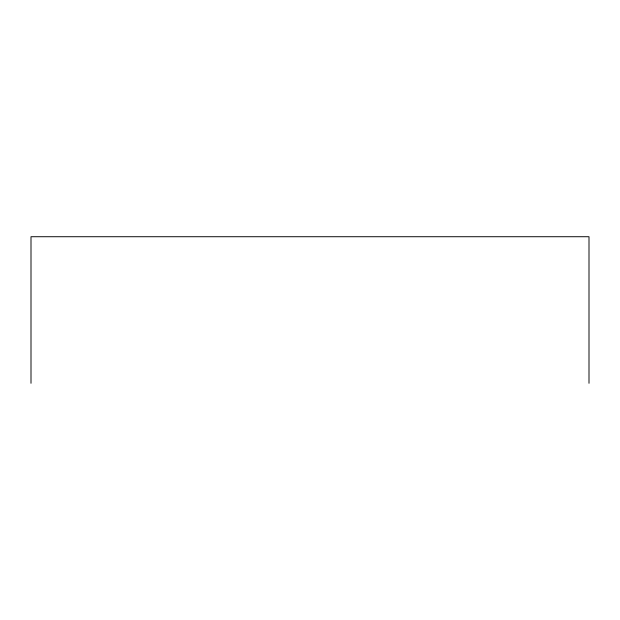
<?xml version="1.0" encoding="UTF-8"?>
<svg xmlns="http://www.w3.org/2000/svg" width="620" height="620" viewBox="0 0 620 620"><rect width="100%" height="100%" fill="white"/><g stroke="black" fill="none" stroke-linecap="round" stroke-linejoin="round"><path stroke-width="0.93" d="M589 383.276L589 236.724L31 236.724L31 383.276"/></g></svg>
